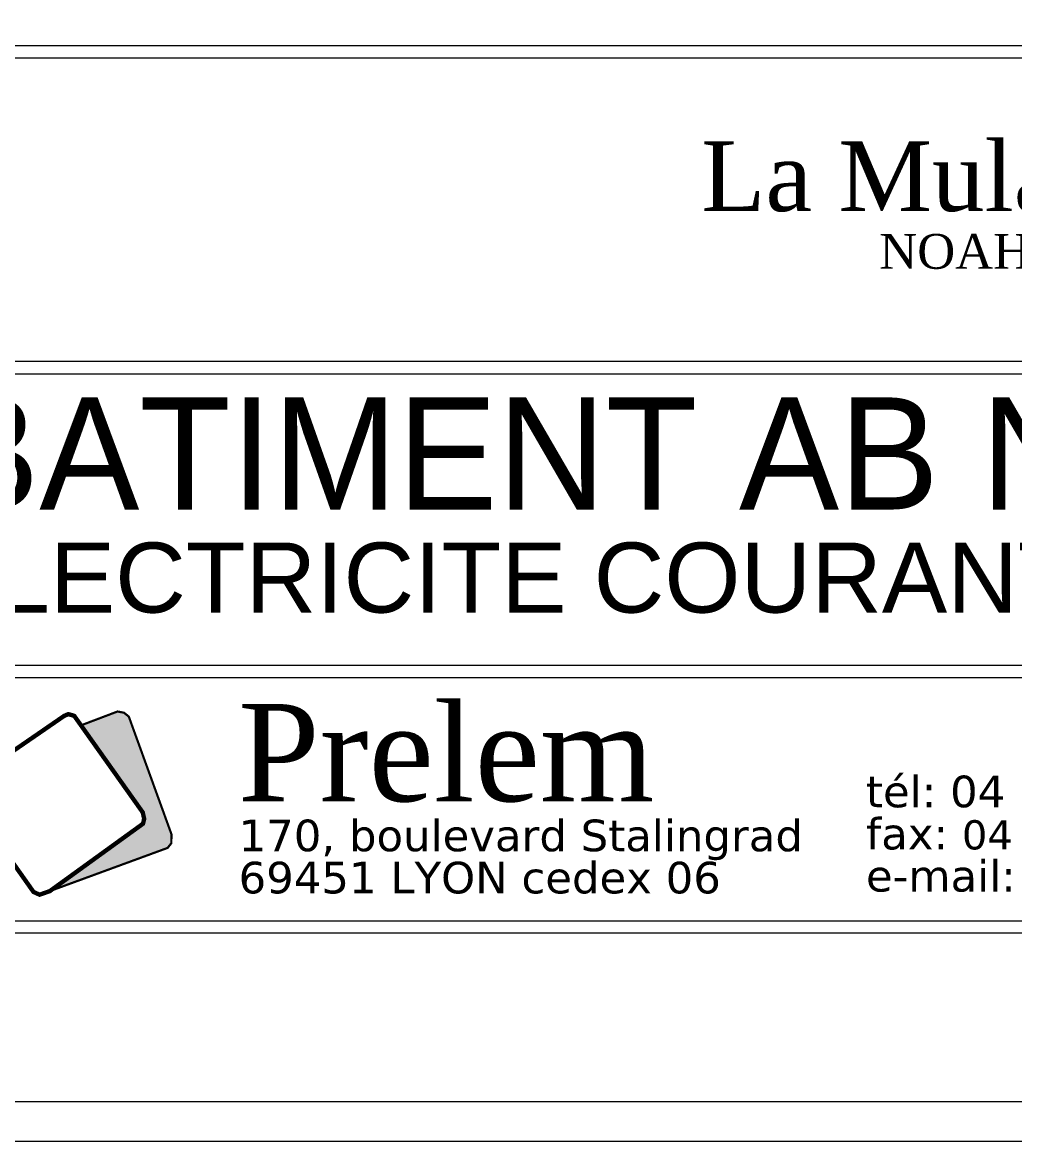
# Model space of a CAD drawing. Header units: centimetres. Extents: x 2666 to 9670, y 1889 to 5633.
# Drawn here: x 5501 to 6209, y 2421 to 3220 of the extents above; entities that cross this region are included whole.
import ezdxf
from ezdxf.enums import TextEntityAlignment as Align

# ---------------------------------------------------------------- set-up
doc = ezdxf.new("R2010")
doc.units = ezdxf.units.CM
doc.header["$LTSCALE"] = 12.7
doc.layers.add('prlm-ZCARTOUCHE', color=181, linetype='Continuous', lineweight=13)
doc.styles.add('Arial', font='arial.ttf')
doc.styles.add('prlm-georgia', font='georgia.ttf', dxfattribs={"height": 1.8})
doc.styles.add('prlm-verdana', font='verdana.ttf', dxfattribs={"height": 0.9})

# ---------------------------------------------------------------- blocks, each defined once
blk = doc.blocks.new('cartouche_BET')
at = {"layer": 'prlm-ZCARTOUCHE'}
blk.add_hatch(color=0, dxfattribs=at).paths.add_polyline_path([(10.038, 4.465), (10.097, 4.201), (10.05, 3.999), (6.219, 1.227), (11.061, 3.004), (11.211, 3.193), (11.223, 3.555), (9.466, 8.402), (9.269, 8.563), (9.002, 8.613), (7.573, 8.071), (7.503, 8.04)])
at = {"layer": 'prlm-ZCARTOUCHE', "color": 0}
blk.add_lwpolyline([(0, 10), (0, 0), (69, 0), (69, 10)], close=True, dxfattribs=at)
for points, const_width in [([(6.811, 8.434), (2.831, 5.695), (2.717, 5.423), (2.763, 5.139), (5.548, 1.193), (5.798, 1.079), (6.219, 1.227), (10.05, 3.999), (10.097, 4.201), (10.038, 4.465), (7.224, 8.433), (6.983, 8.505), (6.811, 8.434)], 0.18), ([(6.219, 1.227), (11.061, 3.004), (11.211, 3.193), (11.223, 3.555), (9.466, 8.402), (9.269, 8.563), (9.002, 8.613), (7.573, 8.071), (7.502, 8.039)], 0.09)]:
    blk.add_lwpolyline(points, dxfattribs=dict(at, const_width=const_width))
at = {"layer": 'prlm-ZCARTOUCHE', "color": 0, "attachment_point": 4, "line_spacing_factor": 0.8, "style": 'prlm-verdana'}
for s, insert, char_height, width in [('{\\fGeorgia|b0|i0|c0|p18;Prelem}', (13.953, 6.891), 4, 47.6343), ('tél: 04 78 68 94 77\\Pfax: {\\H0.92308x;04 78 85 55 01}   \\Pe-mail: contact {\\H0.7692x;@} prelem.com', (39.768, 3.407), 1.3, 31.06908), ('170, boulevard Stalingrad   ^J69451 LYON cedex 06', (13.979, 2.638), 1.3, 47.6343)]:
    blk.add_mtext(s, dxfattribs=dict(at, insert=insert, char_height=char_height, width=width))
blk = doc.blocks.new('$CTfon')
at = {"color": 0}
blk.add_wipeout([(-104.475, 36.975), (0.475, 36.975), (0.475, -0.475), (-104.475, -0.475)], dxfattribs=at).dxf.layer = 'prlm-ZCARTOUCHE'
at = {"layer": 'prlm-ZCARTOUCHE', "color": 0}
for points in [[(-104, 36.5), (0, 36.5), (0, 0), (-104, 0)], [(-103.5, 36), (-0.5, 36), (-0.5, 23.5), (-103.5, 23.5)], [(-103.5, 23), (-34.5, 23), (-34.5, 11), (-103.5, 11)]]:
    blk.add_lwpolyline(points, close=True, dxfattribs=at)
blk.add_blockref('cartouche_BET', (-103.5, 0.5), dxfattribs=at)
blk = doc.blocks.new('$CTaff')
at = {"layer": 'prlm-ZCARTOUCHE', "color": 0, "linetype": 'ByBlock', "lineweight": -2, "style": 'prlm-georgia', "flags": 8}
blk.add_attdef('CTAFF', text='', height=5, dxfattribs=at).set_placement((-52.456, 32.054), align=Align.MIDDLE_CENTER)
blk = doc.blocks.new('$CTcli')
at = {"layer": 'prlm-ZCARTOUCHE', "color": 0, "linetype": 'ByBlock', "lineweight": -2, "style": 'prlm-georgia', "flags": 8}
blk.add_attdef('CTCLI', text='', height=2.5, dxfattribs=at).set_placement((-52.456, 26.661), align=Align.MIDDLE_CENTER)

msp = doc.modelspace()

# ---------------------------------------------------------------- linework, layer by layer
at = {"layer": 'prlm-ZCARTOUCHE'}
for points in [[(2666.37, 5632.93), (7917.68, 5632.93), (7917.68, 2421.4), (2666.37, 2421.4)], [(2695.21, 2450.15), (7887.43, 2450.15), (7887.43, 5606.36), (2695.21, 5606.36)]]:
    msp.add_lwpolyline(points, close=True, dxfattribs=at)

# ---------------------------------------------------------------- next in the draw order: block references
at = {"layer": 'prlm-ZCARTOUCHE', "xscale": 17.35581242511762, "yscale": 17.35581242511762, "zscale": 17.35581242511762}
msp.add_blockref('$CTfon', (7208.79, 2570.22), dxfattribs=at)

# ---------------------------------------------------------------- next in the draw order: block references
at = {"layer": 'prlm-ZCARTOUCHE', "xscale": 9.93531159235863, "yscale": 9.93531159235863, "zscale": 9.93531159235863}
for name, values in [('$CTaff', {'CTAFF': 'La Mulatière'}), ('$CTcli', {'CTCLI': 'NOAHO'})]:
    msp.add_blockref(name, (6701.07, 2791.91), dxfattribs=at).add_auto_attribs(values)

# ---------------------------------------------------------------- next in the draw order: texts
at = {"layer": 'prlm-ZCARTOUCHE', "lineweight": 30}
msp.add_text('BATIMENT AB N+1', height=80, dxfattribs=at).set_placement((5441.56, 2872.55))
at = {"layer": 'prlm-ZCARTOUCHE', "color": 1, "lineweight": 30, "ltscale": 25, "style": 'Arial'}
msp.add_text('ELECTRICITE COURANTS FAIBLES', height=50, dxfattribs=at).set_placement((5434.97, 2798.96))

doc.saveas('drawing.dxf')
